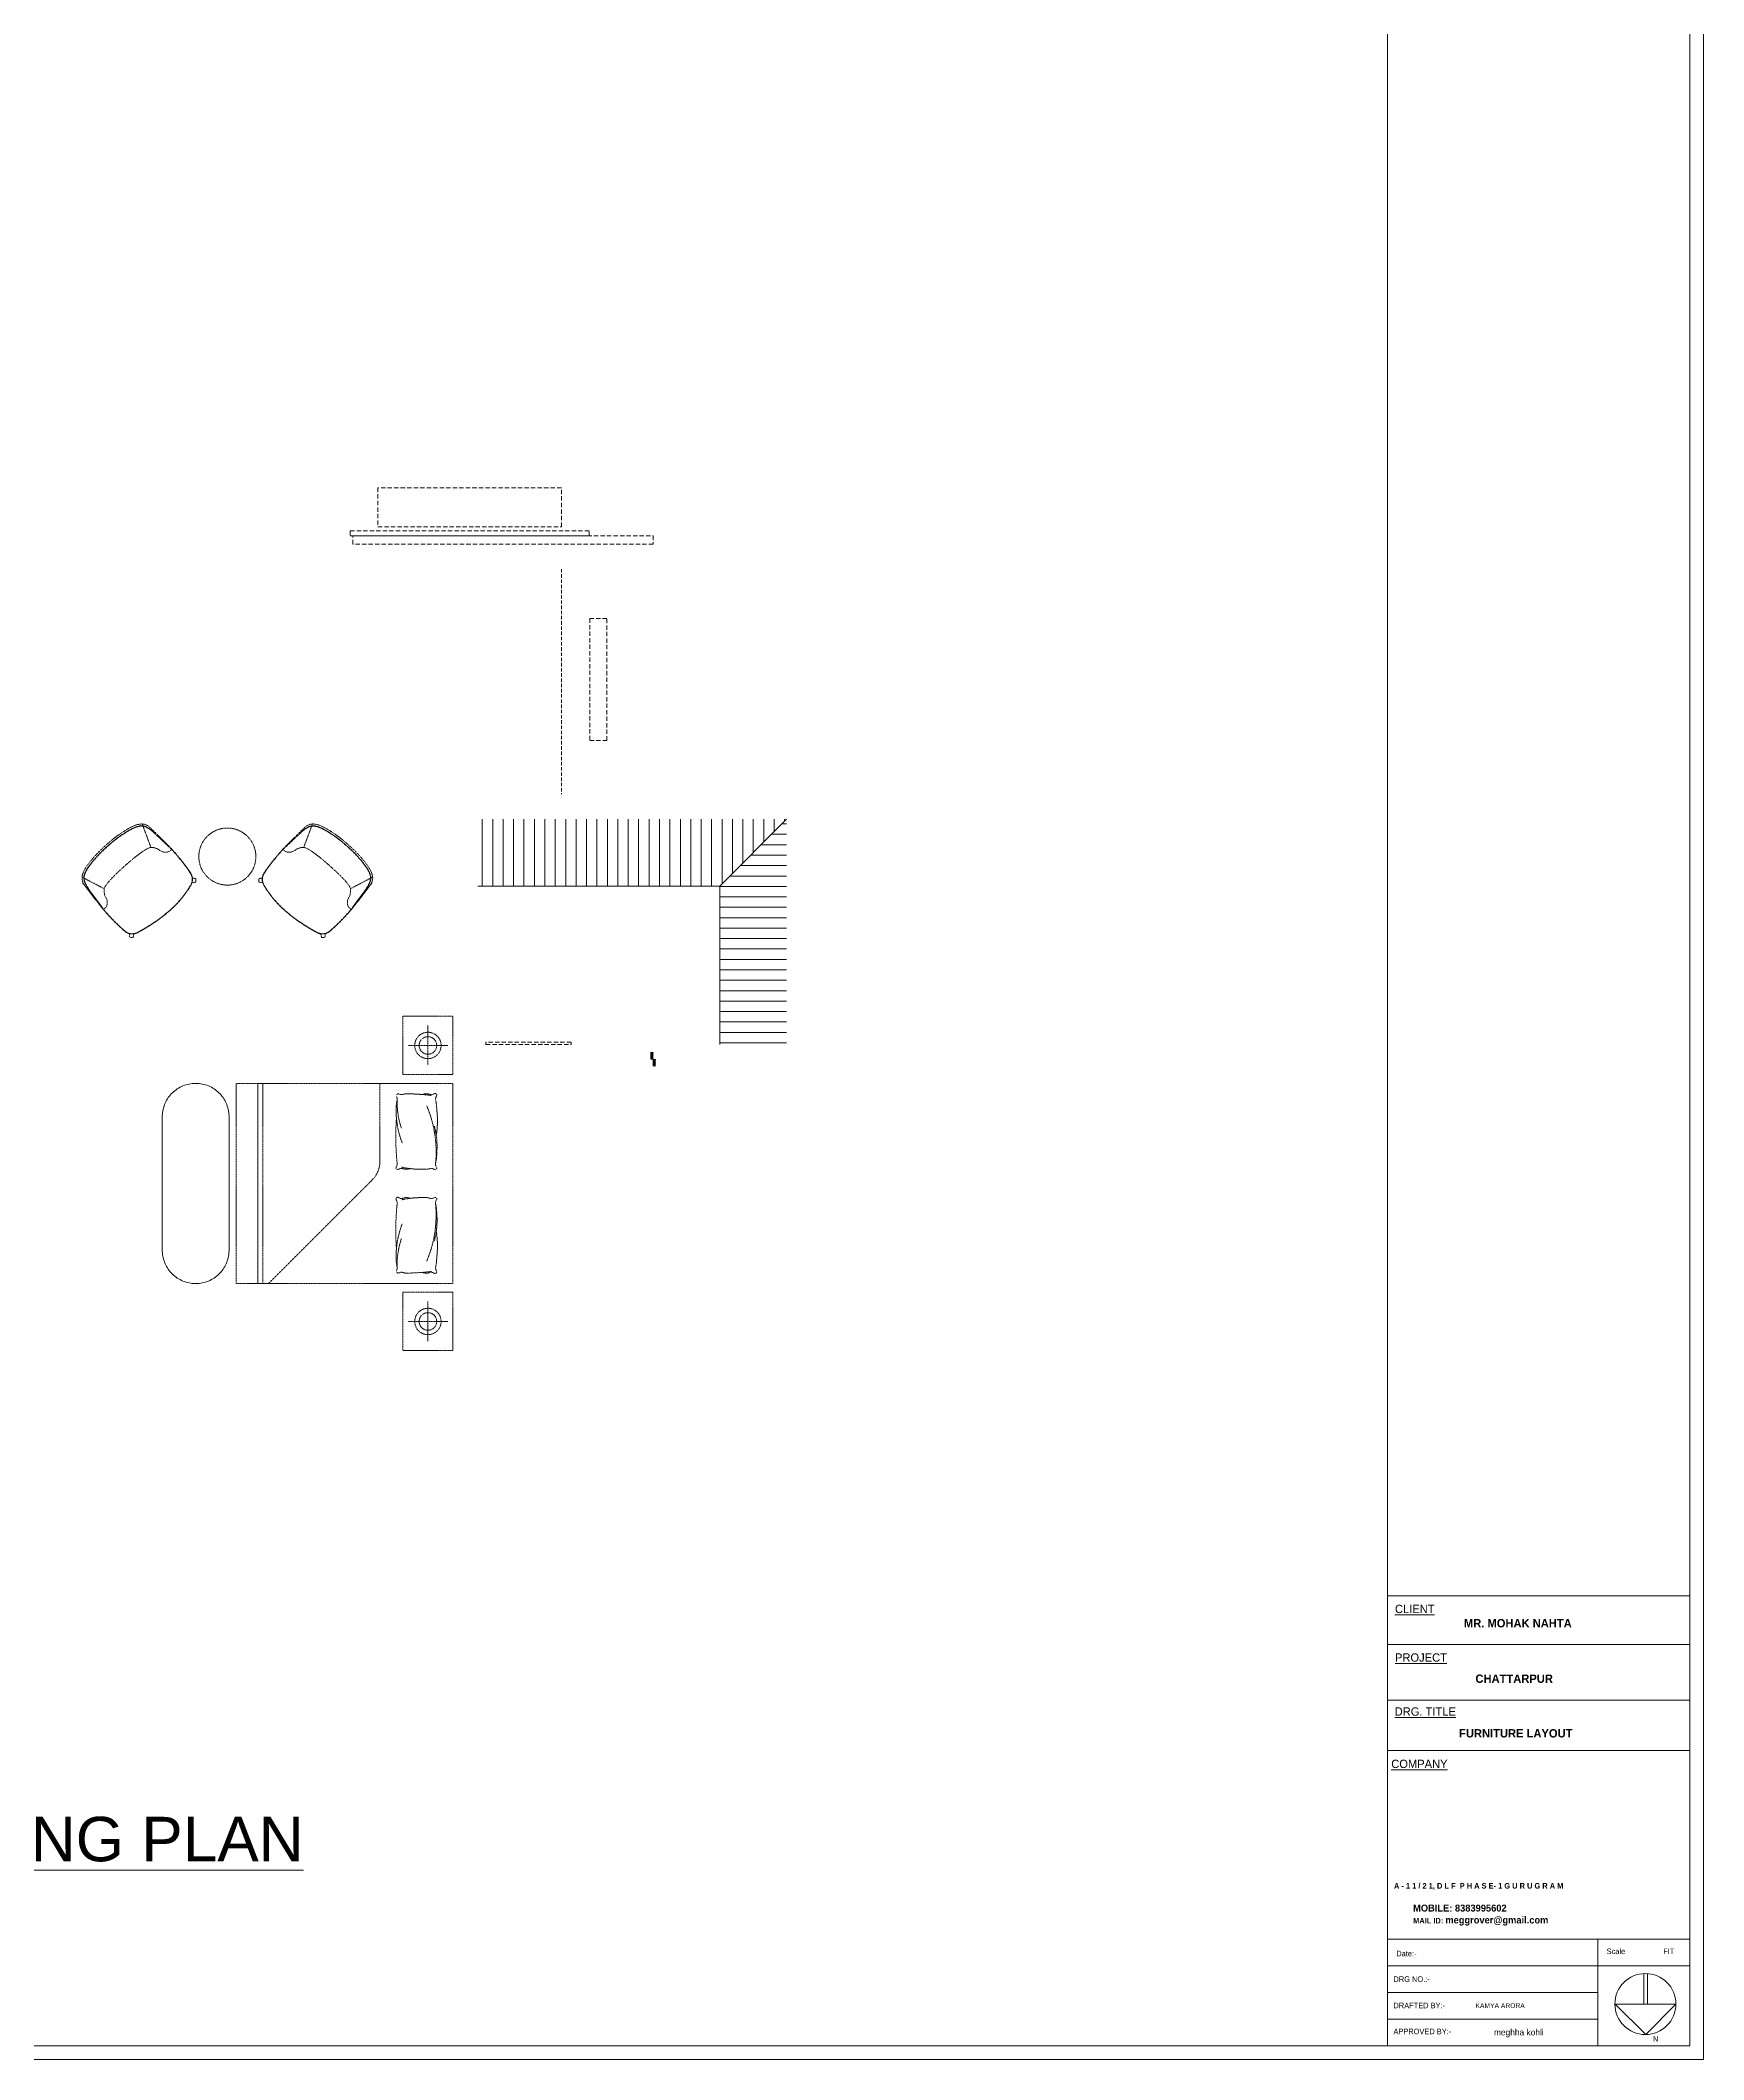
# Model space of a CAD drawing. Header units: inches. Extents: x 210804 to 214260, y -105030 to -103568.
# Drawn here: x 212056 to 212654, y -105030 to -104304 of the extents above; entities that cross this region are included whole.
import ezdxf

# ---------------------------------------------------------------- set-up
doc = ezdxf.new("R2010")
doc.units = ezdxf.units.IN
doc.header["$LTSCALE"] = 0.5
doc.header["$MEASUREMENT"] = 0
doc.linetypes.add('HIDDEN2', pattern=[0.1875, 0.125, -0.0625])
for name, color, linetype, lineweight in [('A3', 30, 'Continuous', 9), ('CUPBOARD', 37, 'Continuous', 13), ('DROP', 1, 'Continuous', 5), ('FURNITURE', 253, 'HIDDEN2', 0), ('WALL', 5, 'Continuous', 25)]:
    doc.layers.add(name, color=color, linetype=linetype, lineweight=lineweight)
doc.styles.add('SIMPLE', font='comic.ttf', dxfattribs={"height": 0.2})
doc.styles.add('STYLE1', font='arial.ttf', dxfattribs={"height": 8})
pattern_1 = [(180, (-1929.01, -6613.187), (-2e-16, -3.75), [])]
pattern_2 = [(90, (-1929.01, -6613.187), (-3.75, 0), [])]

# ---------------------------------------------------------------- blocks, each defined once
blk = doc.blocks.new('*X5')
at = {"color": 0}
for p, q in [((-16.8, -3.5), (-13.3, 0)), ((-16.8, -0.8), (-15.9, 0)), ((-16.4, -5.8), (-10.6, 0)), ((-13.8, -5.8), (-8, 0)), ((-11.1, -5.8), (-5.3, 0)), ((-8.5, -5.8), (-2.7, 0)), ((-5.8, -5.8), (0, 0)), ((0, 0), (6, 6)), ((0, 2.7), (3.3, 6)), ((0, 5.3), (0.7, 6)), ((2.7, 0), (8.7, 6)), ((5.3, 0), (11.3, 6)), ((8, 0), (14, 6)), ((10.6, 0), (16.6, 6)), ((13.3, 0), (17, 3.8)), ((15.9, 0), (17, 1.1)), ((-3.2, -5.8), (0, -2.7)), ((-0.5, -5.8), (0, -5.3))]:
    blk.add_line(p, q, dxfattribs=at)
blk = doc.blocks.new('4 UQ46U')
at = {"layer": 'DROP', "lineweight": 5}
blk.add_lwpolyline([(67308.83, -52969.15), (67308.83, -52972.46), (67307.64, -52972.46), (67307.64, -52975.82)], dxfattribs=at)
at = {"layer": 'DROP', "lineweight": 5, "extrusion": (0, 0, -1), "xscale": 0.1972594911858323, "yscale": 0.1972594911858323, "zscale": -0.1972594911858323, "rotation": 270}
blk.add_blockref('*X5', (-67308.83, -52972.46), dxfattribs=at)
blk = doc.blocks.new('DR')
at = {"color": 0, "linetype": 'ByBlock', "lineweight": 0, "ltscale": 100, "transparency": 33554559}
blk.add_wipeout([(-928.47, -5624.9), (-928.22, -5624.03), (-927.79, -5623.2), (-927.2, -5622.37), (-925.97, -5621.57), (-924.4, -5620.85), (-922.37, -5620.25), (-919.78, -5619.75), (-915.11, -5619.21), (-910.6, -5619.1), (-906.19, -5619.22), (-901.26, -5619.82), (-897.26, -5620.77), (-895.39, -5621.63), (-894.38, -5622.36), (-893.71, -5623.16), (-893.23, -5624.07), (-892.88, -5625.8), (-892.65, -5628.48), (-892.38, -5632.26), (-892.17, -5636.45), (-892.1, -5642.91), (-892.36, -5647.06), (-892.49, -5648.41), (-892.73, -5650.53), (-892.9, -5651.33), (-893.21, -5652.06), (-893.52, -5652.58), (-893.86, -5653.01), (-894.32, -5653.48), (-894.85, -5653.88), (-895.54, -5654.25), (-896.29, -5654.51), (-898.36, -5654.98), (-900.86, -5655.47), (-906.34, -5656.2), (-910.05, -5656.44), (-912.61, -5656.49), (-915.07, -5656.41), (-916.39, -5656.31), (-919.65, -5655.88), (-922.15, -5655.36), (-924.05, -5654.85), (-925.18, -5654.5), (-925.95, -5654.24), (-926.62, -5653.88), (-927.27, -5653.37), (-927.72, -5652.89), (-927.95, -5652.58), (-928.37, -5651.84), (-928.67, -5650.96), (-928.85, -5649.71), (-928.94, -5648.84), (-929.41, -5641.66), (-929.41, -5638.02), (-929.04, -5631.62), (-928.69, -5626.89)], dxfattribs=at)
at = {"color": 0, "linetype": 'ByBlock', "transparency": 33554559}
for p, q in [((-928.65, -5624.69), (-928.47, -5624.93)), ((-927.16, -5622.42), (-923.5, -5631.98)), ((-894.31, -5622.42), (-897.97, -5631.98)), ((-892.82, -5624.69), (-893, -5624.93)), ((-928.82, -5653.8), (-927.95, -5652.58)), ((-927.82, -5654.78), (-926.62, -5653.88)), ((-893.65, -5654.78), (-894.85, -5653.88)), ((-892.65, -5653.8), (-893.52, -5652.58))]:
    blk.add_line(p, q, dxfattribs=at)
for centre, radius, start, end in [((-920.48, -5632.03), 10.98, 135.65185, 138.03097), ((-900.98, -5632.03), 10.98, 41.96903, 44.34815), ((-840.2, -5639.5), 89.23, 179.17085, 187.09132), ((-840.28, -5639.51), 89.04, 179.16059, 187.09113), ((-979.38, -5639.54), 87.23, 352.77472, 0.87035), ((-979.34, -5639.54), 87.31, 352.77271, 0.8774), ((-924, -5649.86), 4.79, 187.87979, 255.87239), ((-924, -5649.86), 4.68, 187.87979, 255.87239), ((-897.46, -5649.86), 4.68, 284.12761, 352.12021), ((-897.46, -5649.86), 4.79, 284.12761, 352.12021), ((-920.66, -5646.46), 10.98, 221.96903, 229.29464), ((-912.63, -5615.75), 40.73, 252.04788, 270), ((-912.63, -5615.75), 40.62, 252.04788, 270), ((-912.61, -5588.34), 68.03, 269.98275, 283.84864), ((-912.61, -5588.35), 68.13, 269.98277, 283.85775), ((-900.81, -5646.46), 10.98, 310.70536, 318.03097)]:
    blk.add_arc(centre, radius, start, end, dxfattribs=at)
for points, knots in [([(-929.42, -5638.21), (-929.36, -5637.31), (-929.3, -5636.42), (-929.14, -5634.5), (-929.05, -5634.37), (-928.86, -5632.62), (-928.77, -5631.9), (-928.59, -5630.69), (-928.51, -5630.21), (-928.34, -5627.1), (-928.26, -5626.72), (-928.1, -5626.05), (-928.03, -5625.76), (-927.87, -5625.17), (-927.78, -5624.88), (-927.54, -5624.25), (-927.38, -5623.92), (-927.07, -5623.42), (-926.93, -5623.24), (-926.63, -5622.91), (-926.46, -5622.77), (-926.02, -5622.43), (-925.74, -5622.26), (-924.63, -5621.67), (-923.76, -5621.37), (-922.3, -5620.97), (-921.71, -5620.84), (-920.54, -5620.61), (-919.95, -5620.51), (-918.77, -5620.33), (-918.17, -5620.25), (-916.99, -5620.11), (-916.39, -5620.05), (-915.24, -5619.94), (-914.69, -5619.9), (-913.63, -5619.85), (-913.13, -5619.83), (-912.63, -5619.81)], [0, 0, 0, 0, 5.74796, 5.74796, 12.340757, 12.340757, 17.006509, 17.006509, 20.135823, 20.135823, 22.622153, 22.622153, 24.553746, 24.553746, 26.485339, 26.485339, 28.773757, 28.773757, 30.157059, 30.157059, 31.540361, 31.540361, 33.599612, 33.599612, 39.421665, 39.421665, 43.243429, 43.243429, 47.065194, 47.065194, 50.898572, 50.898572, 54.731951, 54.731951, 58.281404, 58.281404, 61.495665, 61.495665, 61.495665, 61.495665]), ([(-929.42, -5638.21), (-929.29, -5635.69), (-929.25, -5634.42), (-929.02, -5631.32), (-928.66, -5626.23), (-928.46, -5624.67), (-928.24, -5624.09), (-928.21, -5624)], [4.269411, 4.269411, 4.269411, 4.269411, 9.136602, 18.143865, 24.218142, 27.578719, 28.182099, 28.182099, 28.182099, 28.182099]), ([(-928.21, -5624), (-928.16, -5623.89), (-928.11, -5623.79), (-927.96, -5623.48), (-927.84, -5623.28), (-927.62, -5622.95), (-927.52, -5622.82), (-927.25, -5622.5), (-927.06, -5622.33), (-926.68, -5622.02), (-926.49, -5621.88), (-926.09, -5621.63), (-925.88, -5621.51), (-925.47, -5621.3), (-925.26, -5621.2), (-924.63, -5620.93), (-924.21, -5620.77), (-923.34, -5620.5), (-922.89, -5620.38), (-921.1, -5619.95), (-919.75, -5619.73), (-917.06, -5619.38), (-915.71, -5619.24), (-913.79, -5619.13), (-913.23, -5619.11), (-912.63, -5619.09)], [27.175676, 27.175676, 27.175676, 27.175676, 27.823656, 27.823656, 29.059479, 29.059479, 29.904995, 29.904995, 31.205388, 31.205388, 32.505781, 32.505781, 33.852783, 33.852783, 35.199785, 35.199785, 37.893789, 37.893789, 40.732667, 40.732667, 49.327287, 49.327287, 57.921907, 57.921907, 61.439036, 61.439036, 61.439036, 61.439036]), ([(-893.26, -5624), (-893.31, -5623.89), (-893.35, -5623.79), (-893.51, -5623.48), (-893.62, -5623.28), (-893.85, -5622.95), (-893.95, -5622.82), (-894.22, -5622.5), (-894.41, -5622.33), (-894.78, -5622.02), (-894.98, -5621.88), (-895.38, -5621.63), (-895.59, -5621.51), (-896, -5621.3), (-896.21, -5621.2), (-896.83, -5620.93), (-897.26, -5620.77), (-898.13, -5620.5), (-898.57, -5620.38), (-900.37, -5619.95), (-901.72, -5619.73), (-904.41, -5619.38), (-905.76, -5619.24), (-907.68, -5619.13), (-908.24, -5619.11), (-912.63, -5619.09)], [27.175676, 27.175676, 27.175676, 27.175676, 27.823656, 27.823656, 29.059479, 29.059479, 29.904995, 29.904995, 31.205388, 31.205388, 32.505781, 32.505781, 33.852783, 33.852783, 35.199785, 35.199785, 37.893789, 37.893789, 40.732667, 40.732667, 49.327287, 49.327287, 57.921907, 57.921907, 61.439036, 61.439036, 61.439036, 61.439036]), ([(-892.04, -5638.21), (-892.11, -5637.31), (-892.17, -5636.42), (-892.32, -5634.5), (-892.41, -5634.37), (-892.61, -5632.62), (-892.7, -5631.9), (-892.88, -5630.69), (-892.96, -5630.21), (-893.13, -5627.1), (-893.21, -5626.72), (-893.37, -5626.05), (-893.44, -5625.76), (-893.6, -5625.17), (-893.69, -5624.88), (-893.93, -5624.25), (-894.08, -5623.92), (-894.4, -5623.42), (-894.53, -5623.24), (-894.84, -5622.91), (-895, -5622.77), (-895.44, -5622.43), (-895.73, -5622.26), (-896.84, -5621.67), (-897.71, -5621.37), (-899.17, -5620.97), (-899.75, -5620.84), (-900.93, -5620.61), (-901.52, -5620.51), (-902.7, -5620.33), (-903.29, -5620.25), (-904.48, -5620.11), (-905.08, -5620.05), (-906.23, -5619.94), (-906.78, -5619.9), (-907.84, -5619.85), (-908.34, -5619.83), (-912.62, -5619.81)], [0, 0, 0, 0, 5.74796, 5.74796, 12.340757, 12.340757, 17.006509, 17.006509, 20.135823, 20.135823, 22.622153, 22.622153, 24.553746, 24.553746, 26.485339, 26.485339, 28.773757, 28.773757, 30.157059, 30.157059, 31.540361, 31.540361, 33.599612, 33.599612, 39.421665, 39.421665, 43.243429, 43.243429, 47.065194, 47.065194, 50.898572, 50.898572, 54.731951, 54.731951, 58.281404, 58.281404, 61.495665, 61.495665, 61.495665, 61.495665]), ([(-892.04, -5638.21), (-892.18, -5635.69), (-892.22, -5634.42), (-892.45, -5631.32), (-892.81, -5626.23), (-893.01, -5624.67), (-893.22, -5624.09), (-893.26, -5624)], [4.269411, 4.269411, 4.269411, 4.269411, 9.136602, 18.143865, 24.218142, 27.578719, 28.182099, 28.182099, 28.182099, 28.182099])]:
    blk.add_open_spline(points, degree=3, knots=knots, dxfattribs=at)
for points in [[(-929.31, -5638.21), (-928.83, -5633.44), (-927.91, -5625.78), (-927.43, -5624.33), (-926.76, -5623.22), (-925.36, -5622.19), (-922.24, -5621.08), (-918.19, -5620.38), (-914.22, -5620), (-912.63, -5619.93)], [(-892.16, -5638.21), (-892.64, -5633.44), (-893.56, -5625.78), (-894.03, -5624.33), (-894.71, -5623.22), (-896.11, -5622.19), (-899.23, -5621.08), (-903.28, -5620.38), (-907.25, -5620), (-912.63, -5619.93)], [(-912.63, -5630.58), (-917.22, -5630.76), (-920.02, -5631.03), (-922.24, -5631.44), (-923.5, -5631.98), (-924.61, -5633.29), (-925.1, -5634.18), (-925.54, -5635.8), (-926.27, -5637.04), (-927.67, -5638.01), (-929.31, -5638.21)], [(-912.63, -5630.58), (-904.25, -5630.76), (-901.45, -5631.03), (-899.23, -5631.44), (-897.97, -5631.98), (-896.86, -5633.29), (-896.36, -5634.18), (-895.93, -5635.8), (-895.19, -5637.04), (-893.8, -5638.01), (-892.16, -5638.21)]]:
    blk.add_spline(points, degree=3, dxfattribs=at)
blk = doc.blocks.new('*U289')
at = {"layer": 'Defpoints', "lineweight": 0}
for p, q in [((-113.74, 1456.92), (-113.74, 5.03)), ((-5, 1456.92), (-5, 5)), ((-5, 1456.92), (-5, 5.03)), ((-113.74, 166.81), (-5, 166.81)), ((-113.74, 149.31), (-5, 149.31)), ((-113.74, 129.23), (-5, 129.23)), ((-113.74, 111.18), (-5, 111.18)), ((-113.74, 43.32), (-5, 43.32)), ((-38.04, 5.03), (-38.04, 43.32)), ((-113.74, 33.75), (-5, 33.75)), ((-113.74, 24.17), (-38.04, 24.17)), ((-113.74, 14.6), (-38.04, 14.6))]:
    blk.add_line(p, q, dxfattribs=at)
at = {"layer": 'Defpoints', "color": 33, "lineweight": 0}
for p, q in [((-21.53, 19.99), (-21.54, 30.96)), ((-20.14, 19.99), (-20.15, 30.96)), ((-9.98, 20), (-31.8, 19.99)), ((-31.8, 19.99), (-20.83, 9.03)), ((-20.83, 9.03), (-9.98, 20))]:
    blk.add_line(p, q, dxfattribs=at)
at = {"layer": 'Defpoints', "lineweight": 0, "ltscale": 2.5}
for points in [[(0, 1461.92), (-1185.35, 1461.92), (-1185.35, 0), (0, 0)], [(-5, 1456.92), (-1180.35, 1456.92), (-1180.35, 5), (-5, 5)]]:
    blk.add_lwpolyline(points, close=True, dxfattribs=at)
at = {"layer": 'Defpoints', "color": 33, "lineweight": 0}
blk.add_circle((-20.95, 19.99), 10.97, dxfattribs=at)
at = {"layer": 'Defpoints', "lineweight": 0, "width": 66.0869, "attachment_point": 1, "style": 'SIMPLE'}
for s, insert, char_height in [('{\\fBankGothic Lt BT|b0|i0|c0|p34;\\LCLIENT}', (-111.04, 163.59), 2.9931), ('{\\fBankGothic Lt BT|b0|i0|c0|p34;\\LPROJECT}', (-111.02, 146.11), 2.9931), ('{\\fBankGothic Lt BT|b0|i0|c0|p34;\\LDRG. TITLE }', (-111.14, 126.69), 2.9931), ('{\\fBankGothic Lt BT|b0|i0|c0|p34;\\LCOMPANY}', (-112.37, 107.87), 2.9931), ('{\\fBankGothic Lt BT|b0|i0|c0|p34;Date:-}', (-110.57, 39.15), 2), ('{\\fBankGothic Lt BT|b0|i0|c0|p34;\\C236;\\c4392845;Scale}', (-34.9, 39.95), 2), ('{\\fBankGothic Lt BT|b0|i0|c0|p34;\\C236;\\c4392845;FIT}', (-14.53, 39.95), 2), ('{\\fBankGothic Lt BT|b0|i0|c0|p34;DRG NO.:-}', (-111.58, 29.95), 2), ('{\\fBankGothic Lt BT|b0|i0|c0|p34;DRAFTED BY:-}', (-111.58, 20.46, 0), 2), ('{\\fBankGothic Lt BT|b0|i0|c0|p34;\\C236;\\c4392845;KAMYA ARORA}', (-82.07, 20.29, 0), 1.75), ('{\\fBankGothic Lt BT|b0|i0|c0|p34;APPROVED BY:-}', (-111.58, 11.13, 0), 2), ('{\\fBankGothic Lt BT|b0|i0|c0|p34;\\C236;\\c4392845;meghha kohli}', (-75.43, 10.96, 0), 2.25), ('{\\fBankGothic Lt BT|b0|i0|c0|p34;N}', (-18.23, 8.45), 2)]:
    blk.add_mtext(s, dxfattribs=dict(at, insert=insert, char_height=char_height))
at = {"layer": 'Defpoints', "lineweight": 0, "ltscale": 0.5, "attachment_point": 1}
for s, width, heights, insert, char_height in [('{\\fBankGothic Lt BT|b1|i0|c0|p34;\\C236;\\c4392845;A - 1 1 / 2 1, D L F  P H A S E- 1 G U R U G R A M}', 107.1204, [0], (-111.38, 63.51), 2), ('{\\fBankGothic Lt BT|b1|i0|c0|p34;\\C236;\\c4392845;MAIL ID: \\H1.25x;meggrover@gmail.com}', 86.0423, [0], (-104.5, 51.47, 0), 2), ('{\\fBankGothic Lt BT|b1|i0|c0|p34;\\C236;\\c4392845;MOBILE: 8383995602}', 86.0423, [1.22], (-104.5, 55.75, 0), 2.5)]:
    blk.add_mtext_dynamic_manual_height_columns(s, width=width, gutter_width=12.5, heights=heights, dxfattribs=dict(at, insert=insert, char_height=char_height))

msp = doc.modelspace()

# ---------------------------------------------------------------- hatches: boundary and pattern name
at = {"layer": 'FURNITURE', "transparency": 33554559}
h = msp.add_hatch(dxfattribs=at)
h.set_pattern_fill('ANSI31', color=256, scale=30, angle=45)
h.set_pattern_definition(pattern_2)
h.paths.add_polyline_path([(212298.69, -104584.04), (212213.19, -104584.04), (212213.19, -104608.04), (212298.69, -104608.04)])
h = msp.add_hatch(dxfattribs=at)
h.set_pattern_fill('ANSI31', color=256, scale=30, angle=45)
h.set_pattern_definition(pattern_2)
h.paths.add_polyline_path([(212324.19, -104584.04), (212298.69, -104584.04), (212298.69, -104608.04), (212300.19, -104608.04)])
h = msp.add_hatch(dxfattribs=at)
h.set_pattern_fill('ANSI31', color=256, scale=30, angle=135)
h.set_pattern_definition(pattern_1)
h.paths.add_polyline_path([(212324.19, -104584.04), (212300.19, -104608.04), (212300.19, -104609.54), (212324.19, -104609.54)])
h = msp.add_hatch(dxfattribs=at)
h.set_pattern_fill('ANSI31', color=256, scale=30, angle=135)
h.set_pattern_definition(pattern_1)
h.paths.add_polyline_path([(212324.19, -104609.54), (212300.19, -104609.54), (212300.19, -104665.04), (212324.19, -104665.04)])

# ---------------------------------------------------------------- linework, layer by layer
at = {"layer": 'CUPBOARD', "ltscale": 20, "transparency": 33554559}
for q in [(212324.19, -104584.04), (212213.19, -104608.04), (212300.19, -104665.04)]:
    msp.add_line((212300.19, -104608.04), q, dxfattribs=at)
at = {"layer": 'FURNITURE', "ltscale": 20, "transparency": 33554559}
msp.add_line((212243.19, -104494.04), (212243.19, -104575.04), dxfattribs=at)
at = {"layer": 'FURNITURE', "transparency": 33554559}
for p, q in [((212195.2, -104658.26), (212195.18, -104672.5)), ((212188.07, -104665.39), (212202.31, -104665.37)), ((212204.19, -104679.01), (212134.05, -104679.01)), ((212204.19, -104679.01), (212134.05, -104679.01)), ((212134.05, -104751.01), (212134.05, -104679.01)), ((212134.05, -104751.01), (212134.05, -104679.01)), ((212135.84, -104751.01), (212135.84, -104679.01)), ((212135.84, -104751.01), (212135.84, -104679.01)), ((212177.91, -104707.11), (212177.91, -104679.01)), ((212204.19, -104751.01), (212204.19, -104679.01)), ((212175.42, -104713.48), (212137.85, -104751.01)), ((212204.19, -104751.01), (212130.12, -104751.01)), ((212204.19, -104751.01), (212130.12, -104751.01)), ((212195.2, -104771.77), (212195.18, -104757.53)), ((212188.07, -104764.63), (212202.31, -104764.66))]:
    msp.add_line(p, q, dxfattribs=at)
at = {"layer": 'FURNITURE', "ltscale": 25, "transparency": 33554559}
for points in [[(212177.19, -104478.81), (212243.19, -104478.81), (212243.19, -104464.81), (212177.19, -104464.81)], [(212167.2, -104482.04), (212253.17, -104482.04), (212253.17, -104480.34), (212167.2, -104480.34)], [(212168.19, -104482.04), (212276.19, -104482.04), (212276.19, -104485.04), (212168.19, -104485.04)], [(212259.6, -104511.82), (212253.37, -104511.82), (212253.37, -104555.7), (212259.6, -104555.7)], [(212216.04, -104665.04), (212246.68, -104665.04), (212246.68, -104664.15), (212216.04, -104664.15)]]:
    msp.add_lwpolyline(points, close=True, dxfattribs=at)
at = {"layer": 'FURNITURE', "transparency": 33554559}
for points in [[(212186.19, -104654.88), (212186.19, -104675.88), (212204.19, -104675.88), (212204.19, -104654.88)], [(212134.05, -104679.01), (212134.05, -104751.01), (212126.19, -104751.01), (212126.19, -104679.01)], [(212134.05, -104679.01), (212134.05, -104751.01), (212126.19, -104751.01), (212126.19, -104679.01)], [(212186.19, -104775.15), (212186.19, -104754.15), (212204.19, -104754.15), (212204.19, -104775.15)]]:
    msp.add_lwpolyline(points, close=True, dxfattribs=at)
at = {"layer": 'FURNITURE', "ltscale": 502000, "transparency": 33554559}
msp.add_lwpolyline([(212123.64, -104739.33), (212123.64, -104690.7, 0.973821), (212099.64, -104690.7), (212099.64, -104739.33, 0.973821)], format="xyb", close=True, dxfattribs=at)
at = {"layer": 'FURNITURE', "transparency": 33554559}
for centre, radius in [((212195.19, -104665.38), 4.75), ((212195.19, -104665.38), 3.16), ((212195.19, -104764.65), 4.75), ((212195.19, -104764.65), 3.16)]:
    msp.add_circle(centre, radius, dxfattribs=at)
for centre, radius, start, end in [((212196.95, -104688.2), 13.22, 166.48973, 179.9627), ((212217.54, -104688.44), 33.82, 179.57896, 200.9668), ((212182.31, -104684.69), 1.83, 346.48973, 32.86463), ((212184.56, -104683.45), 0.688, 78.58896, 162.69046), ((212213.45, -104685.69), 29.36, 178.87076, 198.72322), ((212185.62, -104681.53), 1.55, 233.277, 289.92165), ((212187.47, -104686.64), 3.88, 84.62712, 109.92165), ((212186.5, -104765.48), 82.72, 83.04343, 89.07509), ((212194.59, -104686.64), 3.88, 70.08046, 109.19622), ((212155.4, -104703.73), 42.74, 354.86174, 22.89454), ((212196.44, -104681.53), 1.55, 250.08046, 306.72512), ((212197.74, -104683.27), 0.624, 328.40231, 126.72512), ((212199.75, -104684.69), 1.83, 147.59106, 193.51239), ((212185.12, -104688.2), 13.22, 0.03941, 13.51239), ((212164.98, -104692.49), 33.63, 350.94981, 7.33711), ((212190.66, -104678.92), 8.93, 327.59106, 328.40231), ((212276.96, -104698.19), 93.34, 175.87838, 185.7627), ((212170.58, -104701.72), 27.89, 354.32241, 15.25898), ((212168.55, -104707.11), 9.36, 317.182, 0), ((212184.32, -104709.41), 0.624, 148.40231, 306.72512), ((212191.4, -104713.76), 8.93, 147.59106, 148.40231), ((212182.31, -104707.99), 1.83, 327.59106, 13.51239), ((212185.62, -104711.15), 1.55, 70.08046, 126.72512), ((212192.98, -104676.04), 33.89, 257.58828, 272.10845), ((212187.47, -104706.04), 3.88, 250.08046, 287.20822), ((212194.59, -104706.04), 3.88, 264.62712, 289.92165), ((212196.44, -104711.15), 1.55, 53.277, 109.92165), ((212197.74, -104709.41), 0.624, 233.277, 31.59981), ((212199.75, -104707.99), 1.83, 166.48973, 212.41106), ((212185.12, -104704.47), 13.22, 346.48973, 359.9627), ((212190.66, -104713.76), 8.93, 31.59981, 32.41106), ((212276.96, -104731.84), 93.34, 174.2373, 184.12162), ((212184.32, -104720.62), 0.624, 53.27488, 211.59769), ((212191.4, -104716.27), 8.93, 211.59769, 212.40894), ((212182.31, -104722.04), 1.83, 346.48761, 32.40894), ((212185.62, -104718.88), 1.55, 233.27488, 289.91954), ((212192.98, -104753.99), 33.89, 87.89155, 102.41172), ((212187.47, -104723.99), 3.88, 72.79178, 109.91954), ((212194.59, -104723.99), 3.88, 70.07835, 95.37288), ((212155.4, -104726.29), 42.74, 337.10546, 5.13826), ((212196.44, -104718.88), 1.55, 250.07835, 306.723), ((212197.74, -104720.62), 0.624, 328.40019, 126.723), ((212170.58, -104728.31), 27.89, 344.74102, 5.67759), ((212199.75, -104722.04), 1.83, 147.58894, 193.51027), ((212185.12, -104725.56), 13.22, 0.0373, 13.51027), ((212190.66, -104716.27), 8.93, 327.58894, 328.40019), ((212217.54, -104741.59), 33.82, 159.0332, 180.42104), ((212164.98, -104737.54), 33.63, 352.66289, 9.05019), ((212213.45, -104744.34), 29.36, 161.27678, 181.12924), ((212196.95, -104741.83), 13.22, 180.0373, 193.51027), ((212182.31, -104745.34), 1.83, 327.13537, 13.51027), ((212184.56, -104746.58), 0.688, 197.30954, 281.41104), ((212185.62, -104748.5), 1.55, 70.07835, 126.723), ((212187.47, -104743.39), 3.88, 250.07835, 275.37288), ((212186.5, -104664.55), 82.72, 270.92491, 276.95657), ((212194.59, -104743.39), 3.88, 250.80378, 289.91954), ((212196.44, -104748.5), 1.55, 53.27488, 109.91954), ((212197.74, -104746.76), 0.624, 233.27488, 31.59769), ((212199.75, -104745.34), 1.83, 166.48761, 212.40894), ((212185.12, -104741.83), 13.22, 346.48761, 359.96059), ((212190.66, -104751.11), 8.93, 31.59769, 32.40894)]:
    msp.add_arc(centre, radius, start, end, dxfattribs=at)

# ---------------------------------------------------------------- block references
at = {"layer": 'FURNITURE', "transparency": 33554559, "xscale": -0.8789967036989412, "yscale": 0.8789967036989413, "zscale": 0.8789967036989412, "rotation": 41.4468741439333}
msp.add_blockref('DR', (208210.23, -101420.73), dxfattribs=at)
at = {"layer": 'WALL', "xscale": -0.7535655759087191, "yscale": 0.7535655759087191, "zscale": 0.7535655759087191, "rotation": 180}
msp.add_blockref('4 UQ46U', (161554.62, -144588.57), dxfattribs=at)

# ---------------------------------------------------------------- texts
at = {"lineweight": 0, "char_height": 3, "width": 98.2119, "attachment_point": 1, "style": 'SIMPLE'}
for s, insert in [('\\pxt17;{\\fBankGothic Lt BT|b1|i0|c0|p34;\\C236;\\c4392845;MR. MOHAK NAHTA}', (212567.87, -104871.68)), ('{\\fBankGothic Lt BT|b1|i0|c0|p34;\\C236;\\c4392845;CHATTARPUR}', (212572.02, -104891.63))]:
    msp.add_mtext(s, dxfattribs=dict(at, insert=insert))
at = {"layer": 'A3', "ltscale": 15, "insert": (211766.76, -104942.82), "char_height": 16, "width": 419.5079, "attachment_point": 1, "style": 'STYLE1'}
msp.add_mtext('{\\LGROUND FLOOR - FLOORING PLAN}', dxfattribs=at)
at = {"layer": 'Defpoints', "lineweight": 0, "insert": (212566.13, -104911.28), "char_height": 3, "width": 98.2119, "attachment_point": 1, "style": 'SIMPLE'}
msp.add_mtext('{\\fBankGothic Lt BT|b1|i0|c0|p34;\\C236;\\c4392845;FURNITURE LAYOUT}', dxfattribs=at)

# ---------------------------------------------------------------- next in the draw order: linework, layer by layer
at = {"layer": 'FURNITURE', "transparency": 33554559}
msp.add_circle((212123.03, -104597.45), 10.26, dxfattribs=at)

# ---------------------------------------------------------------- next in the draw order: block references
at = {"layer": 'FURNITURE', "transparency": 33554559, "xscale": 0.8789967036989388, "yscale": 0.8789967036989388, "zscale": 0.8789967036989388, "rotation": 318.5531258560667}
msp.add_blockref('DR', (216035.83, -101420.73), dxfattribs=at)

# ---------------------------------------------------------------- next in the draw order: block references
at = {"linetype": 'ByBlock'}
msp.add_blockref('*U289', (212654.1, -105030.14, 0), dxfattribs=at)

doc.saveas('drawing.dxf')
